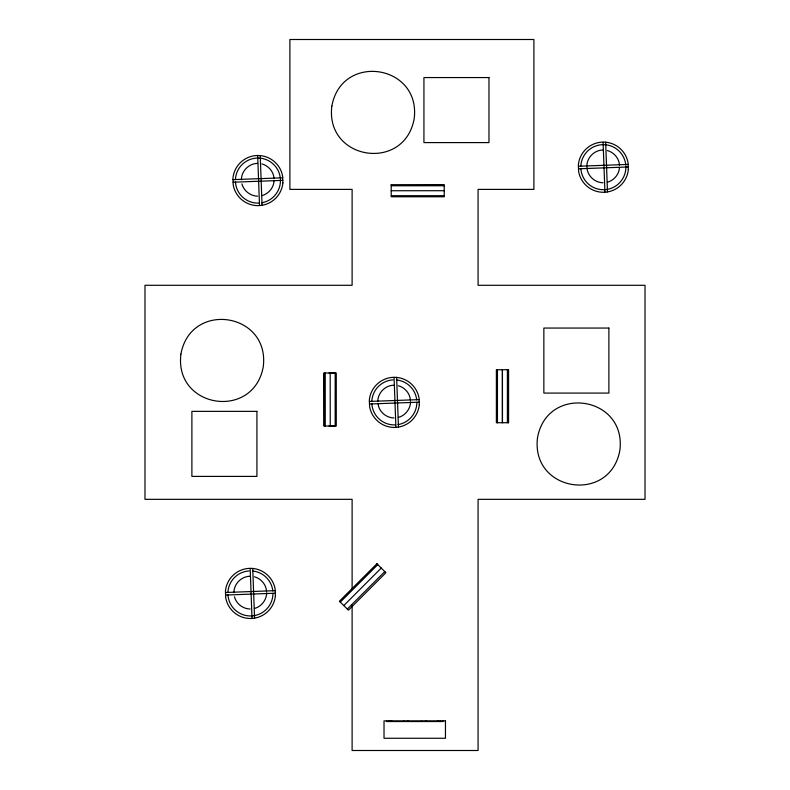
<?xml version="1.0" encoding="UTF-8"?>
<svg xmlns="http://www.w3.org/2000/svg" width="790" height="790" viewBox="0 0 790 790"><rect width="100%" height="100%" fill="white"/><g stroke="black" fill="none" stroke-linecap="round" stroke-linejoin="round"><path stroke-width="1.19" d="M241.424 179.774C241.335 171.055 248.949 163.411 257.668 163.392M233.929 592.638C233.84 583.909 241.454 576.265 250.173 576.246M377.827 401.587C377.738 392.857 385.352 385.214 394.072 385.204M586.842 166.384C586.763 157.654 594.376 150.011 603.096 150.001M274.031 180.959C273.715 187.842 268.472 193.846 261.915 195.644M266.684 592.757C266.585 600.005 261.421 606.631 254.419 608.498M410.583 401.715C410.484 408.953 405.319 415.579 398.318 417.446M619.459 167.569C619.143 174.442 613.899 180.456 607.332 182.243M339.907 601.644L377.383 564.169M340.243 602.079L377.719 564.603M343.769 605.604L381.264 568.05M347.324 609.051L384.799 571.575M578.418 166.246L628.139 164.409M232.991 179.646L282.711 177.799M578.517 168.803L628.238 166.967M233.09 182.204L282.81 180.367M369.394 401.448L419.115 399.612M369.493 404.006L419.214 402.169M225.496 592.5L275.216 590.653M225.594 595.058L275.315 593.221M391.218 184.712L444.217 184.593L444.217 196.769L391.218 196.769L391.218 184.593M391.218 185.759L444.217 185.759M391.218 190.745L444.286 190.706M391.287 195.693L444.286 195.693M329.035 372.949L335.177 372.949L335.177 425.948L329.035 425.948M324.088 373.018L336.264 373.018L336.264 426.017L324.088 426.017L324.088 373.018L324.206 426.017M390.517 721.349L392.363 721.349M437.117 721.349L438.964 721.349M603.096 182.767C594.821 182.727 587.217 175.765 586.97 167.411M257.668 196.167C250.42 196.068 243.794 190.904 241.928 183.902M394.072 417.969C386.201 417.9 378.746 411.6 378.074 403.641M250.173 609.021C242.925 608.922 236.299 603.758 234.433 596.756M607.332 150.525C613.899 152.312 619.143 158.326 619.459 165.199M261.915 163.915C268.472 165.712 273.715 171.716 274.031 178.599M398.318 385.727C404.875 387.515 410.119 393.529 410.435 400.402M254.419 576.779C260.986 578.566 266.22 584.57 266.536 591.453M605.654 142.161L607.49 191.881M603.086 142.259L604.933 191.97M396.629 377.363L398.466 427.084M394.072 377.452L395.909 427.173M260.226 155.551L262.063 205.272M257.668 155.65L259.505 205.37M252.731 568.415L254.568 618.126M250.173 568.504L252.01 618.224M508.434 369.73L508.434 422.729M507.387 369.73L507.387 422.729M502.44 369.799L502.44 422.798L502.401 369.73M497.453 369.799L497.453 422.798M442.904 720.885L442.904 721.537L386.577 721.537L386.577 720.885M440.346 720.885L440.346 721.537M426.087 720.885L426.087 721.537M421.495 720.885L421.495 721.537M408.104 720.885L408.104 721.537M403.739 720.885L403.739 721.537M389.134 720.885L389.134 721.537M352.113 589.212L352.113 499.329L144.985 499.329L144.985 285.289L352.113 285.289L352.113 189.383L289.9 189.383L289.9 39.5L533.902 39.5L533.902 189.383L478.078 189.383L478.078 285.289L645.015 285.289L645.015 499.329L478.078 499.329L478.078 750.5L352.113 750.5L352.113 605.219M330.19 372.949L330.23 426.017M325.243 373.018L325.243 426.017M625.838 165.9A22.535 22.535 0 0 1 604.636 189.679A22.535 22.535 0 0 1 580.857 168.477M580.838 166.117A22.535 22.535 0 0 1 602.652 144.669A22.535 22.535 0 0 1 625.749 164.735M416.853 402.278A22.535 22.535 0 0 1 397.953 424.625M395.612 424.882A22.535 22.535 0 0 1 371.833 403.68M371.823 401.32A22.535 22.535 0 0 1 393.035 379.891M396.58 379.97A22.535 22.535 0 0 1 416.725 399.938M272.955 593.32A22.535 22.535 0 0 1 251.131 615.953A22.535 22.535 0 0 1 227.935 594.722M227.925 592.372A22.535 22.535 0 0 1 249.136 570.943M252.681 571.022A22.535 22.535 0 0 1 272.827 590.979M280.42 179.3A22.535 22.535 0 0 1 261.549 202.823M259.209 203.079A22.535 22.535 0 0 1 235.43 181.868M235.42 179.518A22.535 22.535 0 0 1 257.224 158.059A22.535 22.535 0 0 1 280.322 178.125M180.91 354.137C174.086 408.361 253.511 420.537 263.258 366.767C270.081 312.544 190.647 300.358 180.91 354.137M331.849 106.087C325.026 160.311 404.45 172.487 414.187 118.717C421.021 64.494 341.586 52.308 331.849 106.087M537.516 437.69C530.692 491.913 610.127 504.089 619.864 450.32C626.687 396.096 547.263 383.91 537.516 437.69M376.899 563.784L339.424 601.259L348.439 610.166L385.915 572.691L376.899 563.784M488.971 77.558L423.934 77.558L423.934 142.595L488.971 142.595L488.971 77.558M608.883 328.057L543.856 328.057L543.856 393.084L608.883 393.084L608.883 328.057M508.553 369.73L496.377 369.73L496.377 422.729L508.553 422.729L508.553 369.73M256.918 411.363L191.891 411.363L191.891 476.4L256.918 476.4L256.918 411.363M445.461 720.885L384.019 720.885L384.019 738.265L445.461 738.265L445.461 720.885M628.327 169.544L628.09 162.997A25.092 25.092 0 0 0 578.369 164.833L578.606 171.381A25.092 25.092 0 0 0 628.327 169.544M419.302 404.747L419.065 398.2A25.092 25.092 0 0 0 369.345 400.036L369.592 406.583A25.092 25.092 0 0 0 419.302 404.747M282.899 182.934L282.662 176.387A25.092 25.092 0 0 0 232.941 178.234L233.188 184.771A25.092 25.092 0 0 0 282.899 182.934M275.404 595.788L275.167 589.241A25.092 25.092 0 0 0 225.446 591.088L225.693 597.635A25.092 25.092 0 0 0 275.404 595.788"/></g></svg>
